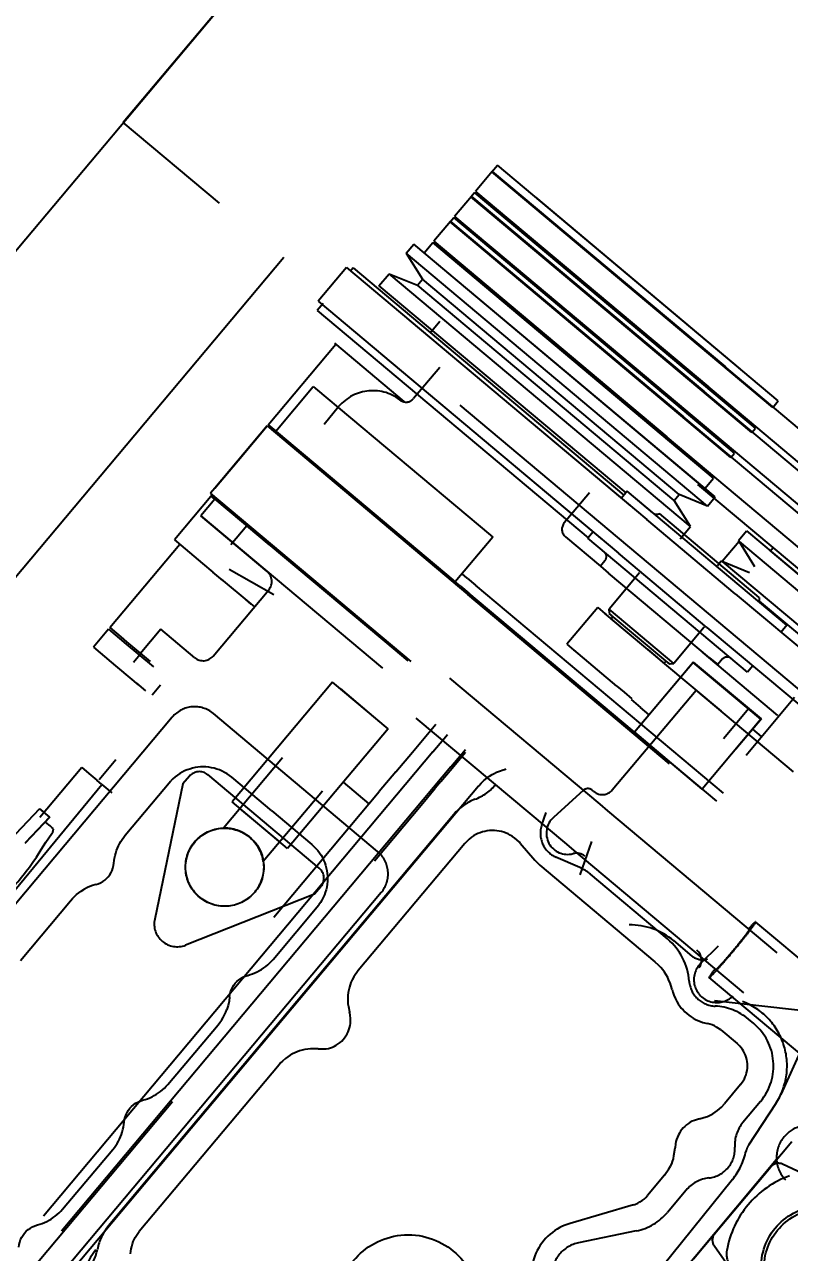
# Model space of a CAD drawing. Header units: millimetres. Extents: x 834140250 to 834644390, y 817877047 to 817987022.
# Drawn here: x 834368919.7 to 834369224, y 817965149.7 to 817965638.1 of the extents above; entities that cross this region are included whole.
import ezdxf

# ---------------------------------------------------------------- set-up
doc = ezdxf.new("R2010")
doc.units = ezdxf.units.MM
doc.header["$LTSCALE"] = 1000
doc.header["$MEASUREMENT"] = 0
doc.linetypes.add('3B52X-MAGP-P-L000_XB$0$HIDDEN', pattern=[0.375, 0.25, -0.125])
doc.layers.get('Defpoints').update_dxf_attribs({"color": 150})
doc.layers.add('3B52X-MAGP-P-L000_XB$0$VPA500_Equipment', color=9, linetype='Continuous')
doc.layers.add('MGD031_1', color=7, linetype='Continuous')
doc.styles.add('1_2.5mm', font='arial.ttf', dxfattribs={"width": 0.8, "height": 0.0025})
doc.styles.add('Style-Arial', font='arial.ttf', dxfattribs={"width": 0.8})
doc.dimstyles.get("Standard").update_dxf_attribs({"dimtxt": 0.18, "dimasz": 0.18, "dimexe": 0.18, "dimexo": 0.0625, "dimgap": 0.09, "dimtad": 0, "dimtih": 1, "dimtoh": 1, "dimdec": 4, "dimzin": 1, "dimdsep": 46, "dimtxsty": '1_2.5mm', "dimcen": 0, "dimadec": 0, "dimazin": 0, "dimtfac": 1, "dimtdec": 4, "dimtofl": 0, "dimtmove": 0, "dimatfit": 3, "dimfxl": 0, "dimtolj": 1, "dimtzin": 1, "dimarcsym": 0})

# ---------------------------------------------------------------- blocks, each defined once
blk = doc.blocks.new('_ArchTick')
at = {"color": 0, "linetype": 'ByBlock', "const_width": 0.15}
blk.add_lwpolyline([(-0.5, -0.5), (0.5, 0.5)], dxfattribs=at)
blk = doc.blocks.new('*D19')
at = {"layer": 'Defpoints', "color": 0}
for p in [(834373655.84, 817975554.48), (834373794.63, 817975438.01), (834360028.49, 817959020.83)]:
    blk.add_point(p, dxfattribs=at)
at = {"layer": 'MGD031_1', "color": 0, "lineweight": -2}
for p, q in [((834373584.89, 817975614.01), (834373446.09, 817975730.48)), ((834359884.11, 817959141.98), (834373655.84, 817975554.48)), ((834359818.74, 817959196.83), (834359674.37, 817959317.97))]:
    blk.add_line(p, q, dxfattribs=at)
at = {"layer": 'MGD031_1', "color": 0, "lineweight": -2, "xscale": 547.6004642393601, "yscale": 547.6004642393601, "zscale": 547.6004642393601}
for p, rotation in [((834373655.84, 817975554.48), 49.99999993868348), ((834359884.11, 817959141.98), 229.9999999386835)]:
    blk.add_blockref('_ArchTick', p, dxfattribs=dict(at, rotation=rotation))
at = {"layer": 'MGD031_1', "color": 0, "insert": (834366364.67, 817967688.32), "char_height": 500, "attachment_point": 5, "rotation": 50, "style": 'Style-Arial'}
blk.add_mtext('21425', dxfattribs=at)
blk = doc.blocks.new('*D21')
at = {"layer": 'Defpoints', "color": 0}
for p in [(834369303.49, 817968045.3), (834369447.87, 817967924.15), (834365070.64, 817962707.58)]:
    blk.add_point(p, dxfattribs=at)
at = {"layer": 'MGD031_1', "color": 0, "lineweight": -2}
for p, q in [((834369238.12, 817968100.15), (834369093.75, 817968221.29)), ((834364926.27, 817962828.73), (834369303.49, 817968045.3)), ((834364860.9, 817962883.58), (834364716.52, 817963004.72))]:
    blk.add_line(p, q, dxfattribs=at)
at = {"layer": 'MGD031_1', "color": 0, "lineweight": -2, "xscale": 547.6004642393601, "yscale": 547.6004642393601, "zscale": 547.6004642393601}
for p, rotation in [((834369303.49, 817968045.3), 49.99999993868348), ((834364926.27, 817962828.73), 229.9999999386835)]:
    blk.add_blockref('_ArchTick', p, dxfattribs=dict(at, rotation=rotation))
at = {"layer": 'MGD031_1', "color": 0, "insert": (834366709.57, 817965777.1), "char_height": 500, "attachment_point": 5, "rotation": 50, "style": 'Style-Arial'}
blk.add_mtext('6810', dxfattribs=at)
blk = doc.blocks.new('*D25')
at = {"layer": 'Defpoints', "color": 0}
for p in [(834369126.47, 817967541.13), (834371175.64, 817965821.67), (834371059.92, 817965683.76)]:
    blk.add_point(p, dxfattribs=at)
at = {"layer": 'MGD031_1', "color": 0, "lineweight": -2}
for p, q in [((834369010.75, 817967403.21), (834371059.92, 817965683.76)), ((834368950.48, 817967331.39), (834368834.75, 817967193.47)), ((834370999.65, 817965611.93), (834370883.92, 817965474.01))]:
    blk.add_line(p, q, dxfattribs=at)
at = {"layer": 'MGD031_1', "color": 0, "lineweight": -2, "xscale": 547.6004642393601, "yscale": 547.6004642393601, "zscale": 547.6004642393601}
for p, rotation in [((834369010.75, 817967403.21), 139.9999999386835), ((834371059.92, 817965683.76), 319.9999999386835)]:
    blk.add_blockref('_ArchTick', p, dxfattribs=dict(at, rotation=rotation))
at = {"layer": 'MGD031_1', "color": 0, "insert": (834369695.24, 817966138.18), "char_height": 500, "attachment_point": 5, "rotation": 320, "style": 'Style-Arial'}
blk.add_mtext('2675', dxfattribs=at)
blk = doc.blocks.new('GFA_GF')
at = {"layer": '3B52X-MAGP-P-L000_XB$0$VPA500_Equipment', "color": 253, "linetype": '3B52X-MAGP-P-L000_XB$0$HIDDEN'}
for p, q in [((-8035.48, 24479.84), (-6428.52, 26394.94)), ((-6428.52, 26394.94), (-6711.35, 26057.88)), ((-5931.65, 25664.72), (-6582.79, 26211.09)), ((-6098.51, 25543.65), (-6711.35, 26057.88)), ((-6564.71, 26038.22), (-6562.48, 26040.88)), ((-6450.77, 25947.14), (-6562.48, 26040.88)), ((-6564.55, 26038.42), (-6571.21, 26030.48)), ((-6453, 25944.48), (-6564.71, 26038.22)), ((-6564.55, 26038.42), (-6471.85, 25960.64)), ((-6572.88, 26028.5), (-6579.54, 26020.56)), ((-6573.04, 26028.3), (-6571.58, 26030.05)), ((-6461.33, 25934.56), (-6573.04, 26028.3)), ((-6572.88, 26028.5), (-6480.18, 25950.71)), ((-6459.86, 25936.31), (-6571.58, 26030.05)), ((-6571.21, 26030.48), (-6478.51, 25952.7)), ((-6465.97, 25959.9), (-6547.28, 26028.12)), ((-6400.72, 25900.96), (-6548.97, 26025.35)), ((-6581.2, 26018.57), (-6587.87, 26010.63)), ((-6581.37, 26018.37), (-6579.9, 26020.12)), ((-6469.66, 25924.63), (-6581.37, 26018.37)), ((-6581.2, 26018.57), (-6488.51, 25940.79)), ((-6468.19, 25926.38), (-6579.9, 26020.12)), ((-6579.54, 26020.56), (-6486.84, 25942.77)), ((-6407.39, 25893.02), (-6555.64, 26017.41)), ((-6409.05, 25891.03), (-6557.3, 26015.43)), ((-6598.78, 26005.93), (-6595.75, 26009.54)), ((-6475.86, 25908.94), (-6595.75, 26009.54)), ((-6591.66, 26006.11), (-6588.23, 26010.2)), ((-6476.52, 25916.46), (-6588.23, 26010.2)), ((-6587.87, 26010.63), (-6495.17, 25932.85)), ((-6415.71, 25883.09), (-6563.96, 26007.49)), ((-7971.64, 24426.27), (-6647.51, 26004.31)), ((-6478.89, 25905.32), (-6598.78, 26005.93)), ((-6598.78, 26005.93), (-6592.32, 25995.57)), ((-6479.95, 25912.37), (-6591.66, 26006.11)), ((-6417.38, 25881.11), (-6565.63, 26005.5)), ((-6622.55, 26000.18), (-6633.78, 25986.8)), ((-6622.55, 26000.18), (-6509.49, 25905.32)), ((-6619.94, 26000.06), (-6621.12, 25998.65)), ((-6619.94, 26000.06), (-6512.19, 25909.65)), ((-6609.68, 25992.94), (-6605.65, 25997.75)), ((-6485.75, 25897.14), (-6605.65, 25997.75)), ((-6605.65, 25997.75), (-6594.33, 25993.17)), ((-6424.04, 25873.17), (-6572.29, 25997.56)), ((-6609.68, 25992.94), (-6511.46, 25910.53)), ((-6594.33, 25993.17), (-6592.32, 25995.57)), ((-6492.22, 25907.5), (-6594.33, 25993.17)), ((-6490.21, 25909.9), (-6592.32, 25995.57)), ((-6631.81, 25985.91), (-6634.2, 25983.07)), ((-6634.2, 25983.07), (-6526.45, 25892.66)), ((-6633.78, 25986.8), (-6520.72, 25891.93)), ((-6597.63, 25979.27), (-6503.1, 25899.96)), ((-6589.28, 25974.2), (-6585.41, 25978.81)), ((-6653.74, 25937.67), (-6626.83, 25969.75)), ((-6599.68, 25946.96), (-6627.21, 25970.07)), ((-6608.86, 25965.89), (-6514.33, 25886.57)), ((-6585.49, 25960.5), (-6595.9, 25948.09)), ((-6650.73, 25935.14), (-6635.8, 25952.93)), ((-6635.8, 25952.93), (-6634.85, 25952.13)), ((-6634.85, 25952.13), (-6565.3, 25893.76)), ((-6631.5, 25937.95), (-6625.7, 25944.86)), ((-6600.73, 25947.13), (-6600.64, 25947.05)), ((-6453, 25944.48), (-6450.77, 25947.14)), ((-6653.74, 25937.67), (-6651.08, 25940.85)), ((-6654.16, 25937.18), (-6674.95, 25912.41)), ((-6654.16, 25937.18), (-6665.67, 25923.46)), ((-6665.67, 25923.46), (-6654.16, 25937.18)), ((-6654.16, 25937.18), (-6574.33, 25870.19)), ((-6653.74, 25937.67), (-6650.87, 25935.26)), ((-6650.73, 25935.14), (-6649.78, 25934.34)), ((-6649.78, 25934.34), (-6580.22, 25875.98)), ((-6461.33, 25934.56), (-6459.86, 25936.31)), ((-6674.95, 25912.41), (-6665.67, 25923.46)), ((-6665.67, 25923.46), (-6674.95, 25912.41)), ((-6469.66, 25924.63), (-6468.19, 25926.38)), ((-6452.81, 25888.83), (-6482.74, 25913.95)), ((-6479.95, 25912.37), (-6476.52, 25916.46)), ((-6675.85, 25909.92), (-6690.97, 25891.89)), ((-6674.95, 25912.41), (-6676.61, 25910.42)), ((-6596.89, 25843.52), (-6676.61, 25910.42)), ((-6674.9, 25908.11), (-6676.35, 25909.32)), ((-6525.94, 25910.53), (-6535.93, 25898.62)), ((-6510.9, 25911.19), (-6513.21, 25908.44)), ((-6447.38, 25857.89), (-6510.9, 25911.19)), ((-6500.72, 25902.65), (-6510.9, 25911.19)), ((-6492.22, 25907.5), (-6490.21, 25909.9)), ((-6478.89, 25905.32), (-6490.21, 25909.9)), ((-6478.89, 25905.32), (-6475.86, 25908.94)), ((-6674.9, 25908.11), (-6680.5, 25901.44)), ((-6674.9, 25908.11), (-6603.22, 25847.96)), ((-6485.75, 25897.14), (-6492.22, 25907.5)), ((-6680.5, 25901.44), (-6608.23, 25840.8)), ((-6654.14, 25879.32), (-6680.5, 25901.44)), ((-6467.94, 25870.45), (-6503.1, 25899.96)), ((-6458.35, 25869), (-6498.05, 25902.31)), ((-6662.22, 25897.47), (-6668.62, 25889.84)), ((-6653.25, 25889.94), (-6662.22, 25897.47)), ((-6524.44, 25895.05), (-6526.55, 25892.53)), ((-6489.78, 25892.34), (-6485.75, 25897.14)), ((-6466.66, 25891.67), (-6463.43, 25895.52)), ((-6463.43, 25895.52), (-6412.69, 25852.95)), ((-6716.75, 25856.97), (-6688.9, 25890.16)), ((-6690.97, 25891.89), (-6690.18, 25891.23)), ((-6690.18, 25891.23), (-6679.8, 25882.52)), ((-6564.35, 25892.96), (-6579.27, 25875.18)), ((-6565.3, 25893.76), (-6564.35, 25892.96)), ((-6535.45, 25893.07), (-6521.55, 25881.41)), ((-6463.03, 25839.23), (-6526.55, 25892.53)), ((-6466.39, 25891.25), (-6473.05, 25883.31)), ((-6466.66, 25891.67), (-6460.19, 25881.32)), ((-6466.39, 25891.25), (-6401.65, 25836.92)), ((-6479.17, 25857.07), (-6514.33, 25886.57)), ((-6453.96, 25887.45), (-6452.81, 25888.83)), ((-6310.98, 25767.61), (-6453.9, 25887.53)), ((-6411.6, 25854.25), (-6452.81, 25888.83)), ((-6679.8, 25882.52), (-6675.72, 25879.09)), ((-6651.47, 25869.97), (-6669.19, 25880.04)), ((-6519.74, 25883.57), (-6521.54, 25881.42)), ((-6521.54, 25881.42), (-6518.28, 25878.69)), ((-6474.99, 25881.74), (-6473.51, 25883.5)), ((-6473.51, 25883.5), (-6462.2, 25878.93)), ((-6473.05, 25883.31), (-6408.31, 25828.98)), ((-6671.77, 25875.78), (-6675.72, 25879.09)), ((-6672.37, 25876.28), (-6661.4, 25867.08)), ((-6580.22, 25875.98), (-6579.27, 25875.18)), ((-6577.18, 25873.42), (-6579.27, 25875.18)), ((-6574.51, 25876.6), (-6576.6, 25878.35)), ((-6574.51, 25876.6), (-6571.3, 25873.9)), ((-6478.1, 25844.98), (-6518.28, 25878.69)), ((-6505.94, 25878.72), (-6518.09, 25864.25)), ((-6675.62, 25845.65), (-6653.5, 25872.02)), ((-6577.18, 25873.42), (-6573.96, 25870.72)), ((-6494.07, 25802.85), (-6574.33, 25870.19)), ((-6475.29, 25787.93), (-6573.96, 25870.72)), ((-6472.63, 25791.11), (-6571.3, 25873.9)), ((-6467.94, 25870.45), (-6382.25, 25798.55)), ((-6660.53, 25866.35), (-6662.67, 25868.14)), ((-6661.4, 25867.08), (-6659.19, 25865.23)), ((-6522.62, 25864.97), (-6534.88, 25850.36)), ((-6522.62, 25864.97), (-6519.81, 25862.62)), ((-6409.98, 25827), (-6458.32, 25867.56)), ((-6502.75, 25848.3), (-6519.93, 25862.72)), ((-6519.93, 25862.72), (-6519.24, 25862.14)), ((-6519.11, 25862.03), (-6519.81, 25862.62)), ((-6517.96, 25862.75), (-6518.09, 25864.25)), ((-6492.36, 25842.66), (-6518.09, 25864.25)), ((-6517.96, 25862.75), (-6518.06, 25862.63)), ((-6517, 25861.75), (-6518.06, 25862.63)), ((-6493.96, 25842.41), (-6518.06, 25862.63)), ((-6516.93, 25860.87), (-6517.26, 25860.48)), ((-6496.22, 25842.82), (-6517.26, 25860.48)), ((-6717.28, 25856.34), (-6723.27, 25849.19)), ((-6717.28, 25856.34), (-6710.21, 25850.41)), ((-6716.75, 25856.97), (-6711.42, 25852.5)), ((-6696.42, 25856.34), (-6704.68, 25846.5)), ((-6682.92, 25845.02), (-6696.42, 25856.34)), ((-6480.22, 25857.13), (-6492.36, 25842.66)), ((-6479.17, 25857.07), (-6393.48, 25785.16)), ((-6447.38, 25857.89), (-6449.69, 25855.14)), ((-6712.24, 25853.18), (-6710.08, 25851.37)), ((-6711.04, 25851.1), (-6699.38, 25841.32)), ((-6710.08, 25851.37), (-6700.64, 25843.45)), ((-6534.88, 25850.36), (-6532.07, 25848.01)), ((-6723.27, 25849.19), (-6716.21, 25843.27)), ((-6707.28, 25843.27), (-6704.62, 25846.45)), ((-6603.22, 25847.96), (-6598.99, 25844.41)), ((-6515.01, 25833.69), (-6532.19, 25848.11)), ((-6532.19, 25848.11), (-6531.5, 25847.53)), ((-6531.37, 25847.42), (-6532.07, 25848.01)), ((-6502.73, 25848.28), (-6499.85, 25845.87)), ((-6499.85, 25845.87), (-6496.79, 25843.3)), ((-6450.95, 25822), (-6480.92, 25847.15)), ((-6717.04, 25843.96), (-6705.38, 25834.17)), ((-6598.99, 25844.41), (-6598.21, 25843.75)), ((-6484.52, 25843.29), (-6507.98, 25815.34)), ((-6484.66, 25843.13), (-6507.98, 25815.34)), ((-6496.79, 25843.3), (-6473.51, 25823.77)), ((-6496.22, 25842.82), (-6495.89, 25843.22)), ((-6495.01, 25843.29), (-6493.96, 25842.41)), ((-6493.96, 25842.41), (-6493.86, 25842.53)), ((-6493.86, 25842.53), (-6492.36, 25842.66)), ((-6484.66, 25843.13), (-6487.01, 25840.32)), ((-6457.71, 25820.52), (-6484.66, 25843.13)), ((-6484.66, 25843.13), (-6457.71, 25820.52)), ((-6457.53, 25820.64), (-6484.52, 25843.29)), ((-6478.1, 25844.98), (-6474.85, 25842.25)), ((-6473.05, 25844.39), (-6474.85, 25842.25)), ((-6460.92, 25841.75), (-6463.03, 25839.23)), ((-6581.62, 25836.9), (-6521.77, 25786.69)), ((-6706.15, 25834.82), (-6702.57, 25831.82)), ((-6699.89, 25830.3), (-6696.55, 25834.27)), ((-6628.08, 25835.3), (-6668.06, 25787.66)), ((-6606.01, 25816.78), (-6628.08, 25835.3)), ((-6609.11, 25819.38), (-6624.99, 25832.71)), ((-6609.11, 25819.38), (-6624.99, 25832.71)), ((-6516.82, 25792.39), (-6483.51, 25832.09)), ((-6514.99, 25833.67), (-6512.11, 25831.26)), ((-6512.11, 25831.26), (-6509.05, 25828.69)), ((-6444.8, 25799.61), (-6483.51, 25832.09)), ((-6509.32, 25828.38), (-6505.6, 25825.25)), ((-6463.61, 25806.3), (-6444.29, 25829.32)), ((-6691.88, 25821.36), (-7151.38, 25273.74)), ((-6610.18, 25767.96), (-6675.52, 25822.79)), ((-6594.94, 25821.02), (-6535.09, 25770.81)), ((-6502.11, 25822.33), (-6507.98, 25815.34)), ((-6502.11, 25822.33), (-6505.6, 25825.25)), ((-6462.45, 25824.77), (-6472.58, 25812.7)), ((-6606.01, 25816.78), (-6645.99, 25769.14)), ((-6596.35, 25807.49), (-6587.09, 25818.53)), ((-6457.71, 25820.52), (-6481.03, 25792.73)), ((-6457.53, 25820.64), (-6467.65, 25808.57)), ((-6461.04, 25816.55), (-6457.57, 25813.64)), ((-6457.71, 25820.52), (-6460.07, 25817.71)), ((-6588.19, 25807.54), (-6582.33, 25814.53)), ((-6507.98, 25815.34), (-6488.2, 25798.75)), ((-6481.03, 25792.73), (-6507.98, 25815.34)), ((-6480.98, 25792.69), (-6507.98, 25815.34)), ((-6588.19, 25807.54), (-6743.09, 25622.94)), ((-6602.93, 25799.65), (-6596.35, 25807.49)), ((-6581.05, 25801.55), (-6575.18, 25808.54)), ((-6580.52, 25801.11), (-6575.25, 25807.39)), ((-6727.89, 25801.36), (-6744.54, 25781.51)), ((-6581.05, 25801.55), (-6735.95, 25616.94)), ((-6727.89, 25801.37), (-6724.28, 25798.33)), ((-6721.02, 25796.62), (-6714.36, 25804.56)), ((-6648.04, 25805.23), (-6671.54, 25777.22)), ((-6724.28, 25798.33), (-6721.91, 25796.35)), ((-6685.08, 25797.85), (-6687.62, 25794.83)), ((-6685.08, 25797.85), (-6687.61, 25794.83)), ((-6633.4, 25761.25), (-6677.78, 25798.49)), ((-6652.31, 25784.1), (-6668.24, 25797.46)), ((-6602.93, 25799.65), (-6609.51, 25791.81)), ((-6585.01, 25795.76), (-6580.51, 25801.12)), ((-6570.04, 25793.94), (-7096.37, 25166.69)), ((-6767.74, 25736.64), (-6719.84, 25794.61)), ((-6719.84, 25794.61), (-6721.91, 25796.35)), ((-6719.84, 25794.61), (-6715.88, 25791.28)), ((-6687.61, 25794.83), (-6698.88, 25741.03)), ((-6687.62, 25794.83), (-6698.88, 25741.02)), ((-6632.16, 25791.91), (-6655.66, 25763.9)), ((-6651.42, 25741.87), (-6609.51, 25791.81)), ((-6623.89, 25795.48), (-6613.64, 25786.89)), ((-6592.25, 25787.13), (-6587.27, 25793.07)), ((-6585.01, 25795.76), (-6587.27, 25793.07)), ((-6528.23, 25792.29), (-6540.25, 25781.46)), ((-6524.12, 25791.75), (-6524.83, 25792.35)), ((-7093.53, 25189.73), (-6592.25, 25787.13)), ((-6645.99, 25769.14), (-6668.06, 25787.66)), ((-6521.77, 25786.69), (-6518.76, 25784.16)), ((-6744.64, 25784.89), (-6754.18, 25774.85)), ((-6744.64, 25784.89), (-6742.84, 25783.38)), ((-6744.64, 25784.89), (-6740.67, 25781.56)), ((-6579.91, 25782.66), (-6717.2, 25619.04)), ((-6649.08, 25771.74), (-6664.96, 25785.07)), ((-6652.31, 25784.1), (-6636.39, 25770.73)), ((-6544.87, 25778.52), (-6543.17, 25783.48)), ((-6518.76, 25784.16), (-6451.37, 25727.61)), ((-6740.63, 25781.53), (-6750.53, 25771.12)), ((-6740.67, 25781.56), (-6750.22, 25771.52)), ((-6740.94, 25778.49), (-6742.3, 25779.63)), ((-6575.54, 25771.1), (-6617.91, 25720.6)), ((-6553.41, 25771.22), (-6547.6, 25764.45)), ((-6535.09, 25770.81), (-6532.08, 25768.28)), ((-6532.08, 25768.28), (-6464.69, 25711.73)), ((-6525.09, 25771.94), (-6529.8, 25758.61)), ((-6545.66, 25762.53), (-6499.87, 25724.11)), ((-6529.78, 25761.53), (-6539.22, 25765.66)), ((-6494.82, 25733.14), (-6525.47, 25758.85)), ((-6632.76, 25753.95), (-6635.29, 25750.93)), ((-6632.76, 25753.94), (-6635.29, 25750.93)), ((-6608.75, 25751.61), (-7068.25, 25203.99)), ((-6635.29, 25750.93), (-6686.61, 25730.67)), ((-6635.29, 25750.93), (-6686.6, 25730.67)), ((-6412.17, 25699.94), (-6459.76, 25739.88)), ((-6492.44, 25732.49), (-6485.12, 25726.35)), ((-6481.64, 25723.47), (-6474.53, 25730.45)), ((-6430.71, 25677.92), (-6478.31, 25717.86)), ((-6393.71, 25699.25), (-6476.21, 25708.57)), ((-6460.54, 25699.5), (-6462.66, 25701.28)), ((-6473.65, 25696.97), (-6467.2, 25691.56)), ((-6440.84, 25690.85), (-6449.78, 25671.29)), ((-6649.36, 25683.12), (-6705.06, 25616.74)), ((-6465.77, 25675.21), (-6472.16, 25667.6)), ((-6457.83, 25668.54), (-6464.84, 25660.19)), ((-6451.79, 25667.65), (-6462.6, 25651.17)), ((-6484.53, 25605.85), (-6445.35, 25652.54)), ((-6451.46, 25645.42), (-6543.83, 25535.34)), ((-6476.12, 25615.87), (-6453.76, 25642.51)), ((-6420.22, 25630.09), (-6449.08, 25643.55)), ((-6496.03, 25639.15), (-6502.81, 25631.06)), ((-6468.99, 25637.51), (-6500.81, 25597.96)), ((-6487.47, 25633.22), (-6494.87, 25624.4)), ((-6508.44, 25627.38), (-6533.62, 25620.01)), ((-6507.31, 25616.99), (-6530.21, 25612.32)), ((-6458.06, 25585), (-6476.33, 25611.08))]:
    blk.add_line(p, q, dxfattribs=at)
for points in [[(-6668.23, 25797.45), (-6669.15, 25798.17), (-6670.1, 25798.82), (-6671.08, 25799.4), (-6672.08, 25799.92), (-6673.11, 25800.36), (-6674.15, 25800.73), (-6675.22, 25801.04), (-6676.29, 25801.27), (-6677.37, 25801.44), (-6678.46, 25801.54), (-6679.55, 25801.58), (-6680.64, 25801.54), (-6681.72, 25801.44), (-6682.8, 25801.28), (-6683.86, 25801.04), (-6684.91, 25800.74), (-6685.95, 25800.38), (-6686.96, 25799.95), (-6687.95, 25799.46), (-6688.91, 25798.9), (-6689.84, 25798.27), (-6690.73, 25797.59), (-6691.59, 25796.83), (-6692.4, 25796.02)], [(-6569.97, 25794.02), (-6569.01, 25795.08), (-6567.92, 25796.12), (-6566.75, 25797.08), (-6565.64, 25797.88), (-6564.57, 25798.55), (-6563.87, 25798.93), (-6562.87, 25799.43), (-6562.09, 25799.77), (-6561.32, 25800.07), (-6560.7, 25800.29), (-6560.21, 25800.44), (-6559.76, 25800.57), (-6559.42, 25800.67), (-6559.22, 25800.72), (-6559.09, 25800.75)], [(-6710.57, 25774.37), (-6692.4, 25796.02)], [(-6739.07, 25776.92), (-6739.3, 25777.11), (-6739.76, 25777.49), (-6740.11, 25777.79), (-6740.51, 25778.12), (-6740.94, 25778.49)], [(-6739.74, 25775.1), (-6739.42, 25775.65), (-6739.2, 25776.26), (-6739.07, 25776.92)], [(-6661.81, 25774.18), (-6662.23, 25774.49), (-6663.21, 25775.09), (-6663.92, 25775.48), (-6664.68, 25775.86), (-6665.39, 25776.17), (-6666.06, 25776.41), (-6666.73, 25776.61), (-6667.4, 25776.79), (-6668.06, 25776.93), (-6668.69, 25777.05), (-6669.28, 25777.13), (-6669.82, 25777.18), (-6670.29, 25777.21), (-6670.68, 25777.23), (-6671, 25777.23), (-6671.25, 25777.23), (-6671.41, 25777.23), (-6671.51, 25777.23), (-6671.31, 25777.23), (-6671.14, 25777.23), (-6670.91, 25777.23), (-6670.61, 25777.23), (-6670.22, 25777.21), (-6669.76, 25777.18), (-6669.24, 25777.13), (-6668.65, 25777.05), (-6668.03, 25776.94), (-6667.37, 25776.79), (-6666.67, 25776.61), (-6665.96, 25776.38), (-6665.24, 25776.11), (-6664.51, 25775.79), (-6663.8, 25775.44), (-6663.14, 25775.08), (-6662.55, 25774.71), (-6662, 25774.34), (-6661.48, 25773.95), (-6660.96, 25773.52), (-6660.45, 25773.06), (-6659.97, 25772.6), (-6659.52, 25772.13), (-6659.09, 25771.64), (-6658.67, 25771.1), (-6658.25, 25770.5), (-6657.83, 25769.86), (-6657.44, 25769.2), (-6657.09, 25768.54), (-6656.79, 25767.9), (-6656.54, 25767.27), (-6656.32, 25766.67), (-6656.15, 25766.11), (-6656, 25765.6), (-6655.89, 25765.15), (-6655.81, 25764.76), (-6655.75, 25764.45), (-6655.71, 25764.22), (-6655.68, 25764.06), (-6655.67, 25763.96), (-6655.69, 25764.08), (-6655.72, 25764.24), (-6655.76, 25764.48), (-6655.82, 25764.8), (-6655.91, 25765.2), (-6656.02, 25765.66), (-6656.17, 25766.18), (-6656.35, 25766.74), (-6656.57, 25767.34), (-6656.83, 25767.97), (-6657.14, 25768.61), (-6657.49, 25769.27), (-6657.89, 25769.94), (-6658.31, 25770.58), (-6658.74, 25771.17), (-6659.15, 25771.7), (-6659.57, 25772.18), (-6660.05, 25772.66), (-6660.59, 25773.15), (-6661.81, 25774.18)], [(-6745.93, 25765.73), (-6744.05, 25768.73), (-6742.13, 25771.65), (-6739.74, 25775.09)], [(-6715.1, 25763.33), (-6714.99, 25764.34), (-6714.83, 25765.34), (-6714.62, 25766.33), (-6714.36, 25767.3), (-6714.05, 25768.26), (-6713.69, 25769.2), (-6713.29, 25770.12), (-6712.84, 25771.02), (-6712.34, 25771.9), (-6711.79, 25772.75), (-6711.2, 25773.57), (-6710.57, 25774.37)], [(-6553.41, 25771.22), (-6553.74, 25771.63), (-6554.81, 25772.61), (-6555.64, 25773.29), (-6556.54, 25773.95), (-6557.4, 25774.49), (-6558.23, 25774.91), (-6559.08, 25775.26), (-6559.97, 25775.57), (-6560.89, 25775.84), (-6561.83, 25776.05), (-6562.78, 25776.19), (-6563.73, 25776.27), (-6564.69, 25776.28), (-6565.64, 25776.23), (-6566.59, 25776.12), (-6567.53, 25775.94), (-6568.46, 25775.7), (-6569.37, 25775.4), (-6570.26, 25775.05), (-6571.13, 25774.66), (-6571.99, 25774.18), (-6572.86, 25773.58), (-6573.74, 25772.84), (-6575.54, 25771.1)], [(-6636.39, 25770.74), (-6635.53, 25769.96), (-6634.72, 25769.14), (-6633.98, 25768.27), (-6633.3, 25767.37), (-6632.69, 25766.44), (-6632.14, 25765.48), (-6631.65, 25764.48), (-6631.23, 25763.47), (-6630.88, 25762.43), (-6630.59, 25761.38), (-6630.37, 25760.31), (-6630.21, 25759.23), (-6630.12, 25758.15), (-6630.1, 25757.06), (-6630.15, 25755.97), (-6630.26, 25754.88), (-6630.44, 25753.8), (-6630.68, 25752.73), (-6631, 25751.67), (-6631.38, 25750.63), (-6631.84, 25749.61), (-6632.36, 25748.6), (-6632.95, 25747.63), (-6633.61, 25746.69)], [(-6760.95, 25747.83), (-6760.26, 25748.49), (-6759.64, 25749.08), (-6758.97, 25749.74), (-6758.31, 25750.42), (-6757.62, 25751.13), (-6756.92, 25751.86), (-6756.21, 25752.63), (-6755.5, 25753.41), (-6754.78, 25754.21), (-6754.08, 25755.02), (-6753.36, 25755.85), (-6752.65, 25756.7), (-6751.96, 25757.54), (-6751.28, 25758.38), (-6750.61, 25759.22), (-6749.96, 25760.07), (-6749.32, 25760.9), (-6748.71, 25761.72), (-6748.13, 25762.52), (-6747.58, 25763.3), (-6747.04, 25764.07), (-6746.55, 25764.8), (-6745.93, 25765.73)], [(-6722.31, 25754.74), (-6721.34, 25755.05), (-6720.41, 25755.46), (-6719.55, 25755.95), (-6718.74, 25756.52), (-6718, 25757.17), (-6717.34, 25757.89), (-6716.74, 25758.67), (-6716.23, 25759.51), (-6715.81, 25760.4), (-6715.48, 25761.34), (-6715.24, 25762.32), (-6715.1, 25763.33)], [(-6547.6, 25764.45), (-6545.66, 25762.53)], [(-6732.37, 25748.35), (-6731.6, 25749.23), (-6730.78, 25750.05), (-6729.92, 25750.82), (-6729.01, 25751.53), (-6728.06, 25752.2), (-6727.08, 25752.8)], [(-6722.31, 25754.74), (-6723.96, 25754.23), (-6725.55, 25753.58), (-6727.08, 25752.8)], [(-6752.26, 25724.52), (-6732.37, 25748.35)], [(-6651.78, 25725.03), (-6633.61, 25746.69)], [(-6661.86, 25718.66), (-6660.88, 25718.94), (-6659.93, 25719.27), (-6658.99, 25719.65), (-6658.08, 25720.07), (-6657.19, 25720.55), (-6656.32, 25721.06), (-6655.49, 25721.62), (-6654.68, 25722.22), (-6653.9, 25722.87), (-6653.16, 25723.55), (-6652.45, 25724.27), (-6651.78, 25725.03)], [(-6493.02, 25713.02), (-6493.5, 25714.7), (-6493.83, 25715.64), (-6494.27, 25716.68), (-6494.79, 25717.77), (-6495.39, 25718.86), (-6496.05, 25719.9), (-6496.75, 25720.87), (-6497.49, 25721.76), (-6498.26, 25722.59), (-6499.87, 25724.11)], [(-6669.07, 25710.07), (-6668.93, 25711.08), (-6668.69, 25712.06), (-6668.36, 25712.99), (-6667.93, 25713.89), (-6667.42, 25714.73), (-6666.83, 25715.51), (-6666.16, 25716.23), (-6665.42, 25716.88), (-6664.62, 25717.45), (-6663.75, 25717.94), (-6662.83, 25718.35), (-6661.86, 25718.66)], [(-6617.91, 25720.6), (-6619.63, 25718.04), (-6620.31, 25716.88), (-6620.81, 25715.86), (-6621.16, 25714.9), (-6621.42, 25713.94), (-6621.67, 25712.89), (-6621.87, 25711.79), (-6622.02, 25710.66), (-6622.09, 25709.53), (-6622.08, 25708.42), (-6621.99, 25707.33), (-6621.83, 25706.26), (-6621.37, 25704.17)], [(-6669.07, 25710.07), (-6669.28, 25708.35), (-6669.64, 25706.67), (-6670.15, 25705.04)], [(-6493.03, 25713.02), (-6492.77, 25711.99), (-6492.35, 25710.83), (-6491.68, 25709.3), (-6491.15, 25708.25), (-6490.59, 25707.31), (-6490, 25706.46), (-6489.37, 25705.67), (-6488.68, 25704.9), (-6487.94, 25704.15), (-6487.16, 25703.44), (-6486.35, 25702.78), (-6485.5, 25702.18), (-6484.61, 25701.62), (-6483.68, 25701.11), (-6482.73, 25700.66), (-6481.78, 25700.27), (-6480.82, 25699.96), (-6478.9, 25699.47)], [(-6673.61, 25699.04), (-6672.89, 25699.96), (-6672.22, 25700.91), (-6671.61, 25701.89), (-6671.06, 25702.91), (-6670.58, 25703.96), (-6670.15, 25705.04)], [(-6633.78, 25689.39), (-6631.62, 25689.4), (-6630.64, 25689.47), (-6629.76, 25689.63), (-6628.97, 25689.86), (-6628.19, 25690.16), (-6627.4, 25690.52), (-6626.62, 25690.94), (-6625.85, 25691.43), (-6625.14, 25691.96), (-6624.48, 25692.55), (-6623.87, 25693.19), (-6623.3, 25693.87), (-6622.79, 25694.6), (-6622.33, 25695.37), (-6621.94, 25696.17), (-6621.61, 25697), (-6621.33, 25697.83), (-6621.12, 25698.66), (-6620.98, 25699.52), (-6620.92, 25700.45), (-6620.95, 25701.46), (-6621.09, 25702.85), (-6621.23, 25703.71), (-6621.37, 25704.17)], [(-6693.63, 25675.32), (-6673.61, 25699.04)], [(-6473.65, 25696.97), (-6475.31, 25698.11), (-6476.18, 25698.58), (-6477.07, 25698.94), (-6477.98, 25699.23), (-6478.91, 25699.47)], [(-6633.78, 25689.39), (-6635.82, 25689.48), (-6636.88, 25689.45), (-6637.97, 25689.35), (-6639.08, 25689.17), (-6640.16, 25688.92), (-6641.2, 25688.62), (-6642.18, 25688.27), (-6643.13, 25687.87), (-6644.05, 25687.42), (-6644.96, 25686.91), (-6645.87, 25686.31), (-6646.77, 25685.62), (-6647.97, 25684.59), (-6648.77, 25683.81), (-6649.36, 25683.12)], [(-6465.77, 25675.21), (-6464.74, 25676.69), (-6464.29, 25677.47), (-6463.91, 25678.27), (-6463.61, 25679.11), (-6463.38, 25679.96), (-6463.21, 25680.83), (-6463.1, 25681.72), (-6463.06, 25682.6), (-6463.09, 25683.48), (-6463.18, 25684.37), (-6463.35, 25685.24), (-6463.58, 25686.09), (-6463.87, 25686.93), (-6464.23, 25687.74), (-6464.63, 25688.5), (-6465.08, 25689.22), (-6465.57, 25689.88), (-6466.1, 25690.48), (-6467.2, 25691.56)], [(-6703.67, 25669), (-6702.7, 25669.28), (-6701.75, 25669.61), (-6700.82, 25669.98), (-6699.91, 25670.4), (-6699.02, 25670.87), (-6698.16, 25671.38), (-6697.33, 25671.93), (-6696.52, 25672.53), (-6695.75, 25673.17), (-6695.01, 25673.85), (-6694.3, 25674.56), (-6693.63, 25675.32)], [(-6711.01, 25660.3), (-6710.86, 25661.33), (-6710.62, 25662.32), (-6710.28, 25663.27), (-6709.85, 25664.18), (-6709.32, 25665.03), (-6708.72, 25665.82), (-6708.04, 25666.55), (-6707.29, 25667.21), (-6706.47, 25667.79), (-6705.59, 25668.29), (-6704.65, 25668.69), (-6703.67, 25669)], [(-6482.15, 25661.61), (-6480.81, 25661.94), (-6479.52, 25662.38), (-6479.01, 25662.59), (-6477.95, 25663.07), (-6476.88, 25663.63), (-6475.89, 25664.24), (-6474.98, 25664.89), (-6474.17, 25665.56), (-6473.44, 25666.24), (-6472.16, 25667.6)], [(-6715.52, 25649.38), (-6714.89, 25650.16), (-6714.31, 25650.98), (-6713.77, 25651.82), (-6713.27, 25652.68), (-6712.82, 25653.57), (-6712.41, 25654.48), (-6712.06, 25655.42), (-6711.75, 25656.36), (-6711.49, 25657.33), (-6711.28, 25658.31), (-6711.11, 25659.3), (-6711.01, 25660.3)], [(-6482.16, 25661.61), (-6484.12, 25660.99), (-6485.02, 25660.63), (-6485.83, 25660.21), (-6486.57, 25659.74), (-6487.27, 25659.2), (-6487.94, 25658.61), (-6488.58, 25657.98), (-6489.16, 25657.33), (-6489.67, 25656.66), (-6490.13, 25655.96), (-6490.54, 25655.19), (-6490.93, 25654.34), (-6491.27, 25653.44), (-6491.53, 25652.54), (-6491.7, 25651.68), (-6491.87, 25650.03)], [(-6496.03, 25639.15), (-6494.35, 25641.67), (-6493.67, 25642.78), (-6493.17, 25643.74), (-6492.82, 25644.67), (-6492.54, 25645.72), (-6492.3, 25647), (-6491.87, 25650.03)], [(-6735.54, 25625.65), (-6715.52, 25649.38)], [(-6508.44, 25627.38), (-6507.87, 25627.55), (-6506.65, 25628.09), (-6505.81, 25628.54), (-6504.95, 25629.09), (-6504.18, 25629.7), (-6503.48, 25630.37), (-6502.81, 25631.06)], [(-6745.49, 25619.39), (-6744.53, 25619.67), (-6743.58, 25619.99), (-6742.66, 25620.36), (-6741.76, 25620.78), (-6740.88, 25621.24), (-6740.03, 25621.75), (-6739.21, 25622.3), (-6738.41, 25622.89), (-6737.64, 25623.52), (-6736.91, 25624.19), (-6736.21, 25624.9), (-6735.54, 25625.65)], [(-6752.96, 25610.53), (-6752.81, 25611.58), (-6752.57, 25612.59), (-6752.22, 25613.56), (-6751.78, 25614.48), (-6751.25, 25615.35), (-6750.63, 25616.16), (-6749.94, 25616.9), (-6749.17, 25617.57), (-6748.34, 25618.16), (-6747.44, 25618.66), (-6746.49, 25619.08), (-6745.49, 25619.39)], [(-6708.44, 25607.9), (-6708.37, 25608.9), (-6708.24, 25609.9), (-6708.03, 25610.87), (-6707.76, 25611.83), (-6707.44, 25612.75), (-6707.06, 25613.63), (-6706.62, 25614.46), (-6706.13, 25615.25), (-6705.06, 25616.74)], [(-6533.62, 25620.01), (-6535.63, 25619.3), (-6536.65, 25618.87), (-6537.68, 25618.36), (-6538.7, 25617.78), (-6539.7, 25617.13), (-6540.66, 25616.44), (-6541.57, 25615.7), (-6542.44, 25614.92), (-6543.26, 25614.09), (-6544.04, 25613.22), (-6544.78, 25612.29), (-6545.47, 25611.3), (-6546.11, 25610.28), (-6546.7, 25609.24), (-6547.22, 25608.2), (-6547.68, 25607.11), (-6548.08, 25605.92), (-6548.42, 25604.6), (-6548.98, 25601.69)]]:
    blk.add_lwpolyline(points, dxfattribs=at)
for points in [[(-6476.02, 25721.2, 0.015764), (-6478.33, 25717.98, 0.461997), (-6478.29, 25717.83, 0.310058), (-6478.08, 25717.86, 0.014549), (-6475.21, 25720.83, 0.006174), (-6472.4, 25723.97, 0.004395), (-6468.56, 25728.47, 0.004395), (-6464.8, 25733.04, 0.006174), (-6462.19, 25736.34, 0.014551), (-6459.77, 25739.69, 0.310309), (-6459.77, 25739.9, 0.46172), (-6459.93, 25739.91, 0.015762), (-6462.7, 25737.08)], [(-6475.69, 25720.93, 0.355389), (-6475.58, 25720.93, 0.017518), (-6474.16, 25722.34, 0.006824), (-6472.77, 25723.86, 0.004273), (-6470.6, 25726.33, 0.003509), (-6468.48, 25728.84, 0.003582), (-6466.43, 25731.33, 0.004567), (-6464.42, 25733.85, 0.007803), (-6463.28, 25735.35, 0.023442), (-6462.35, 25736.74, 0.667107), (-6462.4, 25736.81)]]:
    blk.add_lwpolyline(points, format="xyb", dxfattribs=at)
for centre, radius in [((-6671.06, 25761.68), 15.55), ((-6671.03, 25761.7), 15.55), ((-6433.1, 25602.48), 24.54), ((-6433.1, 25602.48), 23.32), ((-6598.01, 25587.27), 28.19)]:
    blk.add_circle(centre, radius, dxfattribs=at)
for centre, radius, start, end in [((-6612.07, 25933.43), 17.78, 50, 140), ((-6598.91, 25950.62), 3.94, 242.469, 320), ((-6499.12, 25904.56), 2.49, 230, 295.3757), ((-6532.92, 25896.09), 3.94, 140, 230), ((-6521.64, 25885.17), 2.49, 320, 50), ((-6657.47, 25875.35), 5.18, 320, 50), ((-6455.96, 25868.34), 2.49, 164.6243, 230), ((-6517.4, 25861.27), 0.622, 320, 50), ((-6679.59, 25848.99), 5.18, 230, 320), ((-6471.14, 25842.79), 2.49, 50, 140), ((-6495.41, 25842.82), 0.622, 50, 140), ((-6682.98, 25813.9), 11.61, 50, 140), ((-6681.11, 25794.52), 5.18, 50.0001, 140.0001), ((-6681.11, 25794.52), 5.18, 50.0001, 140.0001), ((-6578.92, 25808.03), 20.73, 291.045, 320), ((-6526.5, 25790.36), 2.59, 50, 132), ((-6520.79, 25795.72), 5.18, 230, 320), ((-6564.03, 25769.34), 20.73, 111.045, 140), ((-6535.06, 25775.16), 10.36, 161.0523, 246.3513), ((-6534.62, 25775.2), 8.42, 131.9999, 285.0968), ((-6617.64, 25759.07), 11.61, 320, 50), ((-6531.08, 25762.07), 5.18, 50, 105.0968), ((-6636.73, 25757.28), 5.18, 320.0001, 50.0001), ((-6636.73, 25757.28), 5.18, 320.0001, 50.0001), ((-6536.93, 25745.2), 17.82, 50, 66.3512), ((-6689.95, 25739.16), 9.12, 168.1742, 229.8577), ((-6689.95, 25739.16), 9.12, 168.1742, 229.8577), ((-6509.6, 25711.98), 26.74, 49.927, 91.1113), ((-6510.41, 25714.56), 24.25, 4.2848, 50), ((-6689.95, 25739.16), 9.12, 229.8577, 291.5411), ((-6689.95, 25739.16), 9.12, 229.8577, 291.5411), ((-6486.48, 25724.65), 5.18, 325.5089, 50), ((-6481.12, 25731.11), 6.22, 230, 290.0001), ((-6475.24, 25716.97), 9.12, 134.5, 314.5), ((-6475.48, 25717.17), 10.78, 184.2848, 267.7079), ((-6476.79, 25684.45), 21.97, 50, 87.7079), ((-6474.66, 25682.67), 27.36, 326.7288, 69.4887), ((-6474.66, 25682.67), 21.97, 320, 50), ((-6454.2, 25651.26), 13.89, 140, 183.6494), ((-6438.63, 25646.19), 12.85, 73.1547, 140), ((-6479.65, 25649.64), 11.61, 276.3506, 3.6494), ((-6456.71, 25647.3), 7.05, 146.7288, 167.8071), ((-6438.63, 25646.19), 12.85, 140, 223.5173), ((-6490.15, 25654.53), 27.16, 321.1841, 347.8071), ((-6450.74, 25639.98), 3.94, 65, 140), ((-6476.83, 25624.3), 13.89, 96.3506, 140), ((-6433.1, 25602.48), 38.76, 109.9898, 170), ((-6511.71, 25638.52), 21.97, 281.5367, 320), ((-6701.32, 25605.72), 20.73, 140, 168.955), ((-6473.1, 25613.34), 3.94, 140, 215), ((-6527.55, 25599.32), 13.27, 101.5367, 178.4633), ((-6704.44, 25594.58), 23.22, 140, 211.1609), ((-6742.01, 25613.66), 20.73, 320, 348.955), ((-6462.9, 25607.73), 8.5, 170.0556, 217.3061)]:
    blk.add_arc(centre, radius, start, end, dxfattribs=at)

msp = doc.modelspace()

# ---------------------------------------------------------------- block references
at = {"layer": 'MGD031_1'}
msp.add_blockref('GFA_GF', (834375670.32, 817939541.23), dxfattribs=at)

# ---------------------------------------------------------------- dimensions: what is measured, and where the dimension line sits
for base, p1, p2, angle, picture, middle in [((834373655.84, 817975554.48), (834360028.49, 817959020.83), (834373794.63, 817975438.01), 50, '*D19', (834366364.67, 817967688.32)), ((834369303.49, 817968045.3), (834365070.64, 817962707.58), (834369447.87, 817967924.15), 50, '*D21', (834366709.57, 817965777.1)), ((834371059.92, 817965683.76), (834369126.47, 817967541.13), (834371175.64, 817965821.67), 140, '*D25', (834369695.24, 817966138.18))]:
    dim = msp.add_linear_dim(base=base, p1=p1, p2=p2, angle=angle, dimstyle='Standard', override={"dimscale": 50, "dimtxt": 10, "dimasz": 10.952009, "dimexe": 5.476005, "dimexo": 5.476005, "dimgap": 5.476005, "dimtad": 1, "dimtih": 0, "dimtoh": 0, "dimdec": 0, "dimzin": 11, "dimtxsty": 'Style-Arial', "dimblk": 'ArchTick', "dimadec": 4, "dimazin": 3, "dimtdec": 0, "dimatfit": 1, "dimfrac": 2, "dimtolj": 0, "dimtzin": 11}, dxfattribs=at)
    dim.commit()
    dim.dimension.update_dxf_attribs({"geometry": picture, "text_midpoint": middle})

doc.saveas('drawing.dxf')
